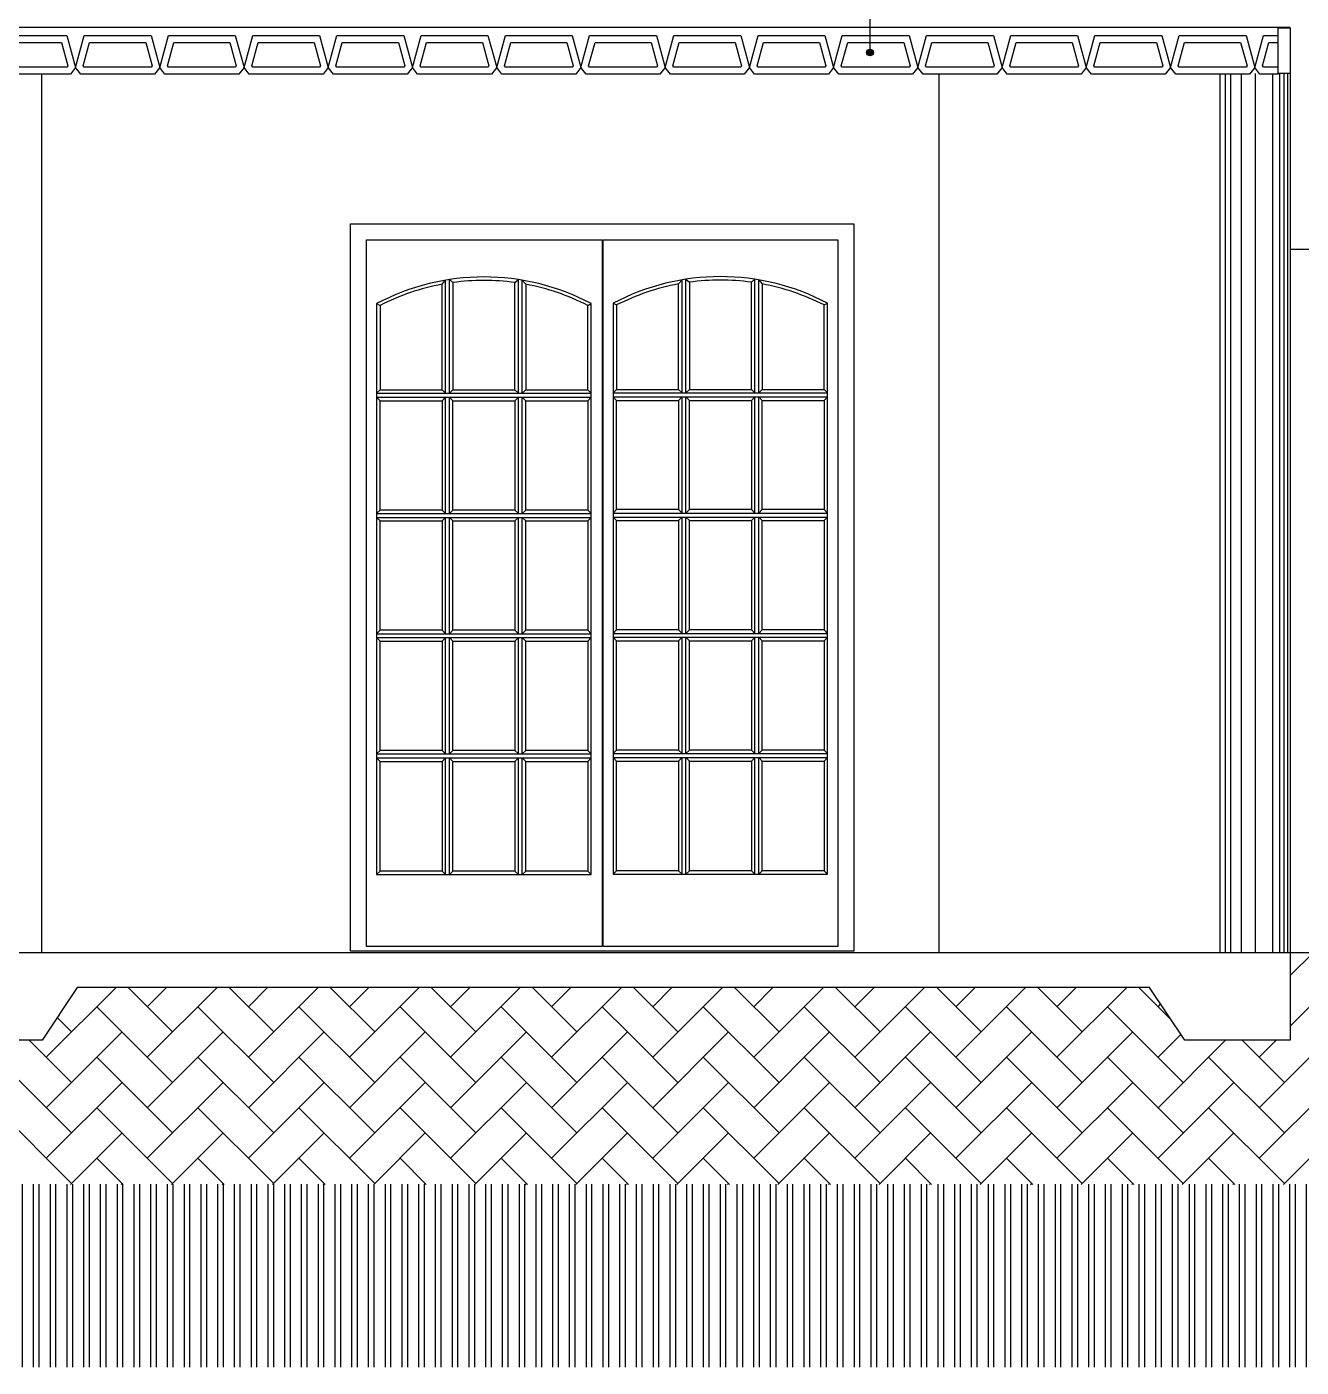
# Model space of a CAD drawing. Header units: millimetres. Extents: x 221 to 543, y -43 to 148.
# Drawn here: x 295.647 to 299.27, y 40.212 to 44.025 of the extents above; entities that cross this region are included whole.
import ezdxf

# ---------------------------------------------------------------- set-up
doc = ezdxf.new("R2010")
doc.units = ezdxf.units.MM
for name, color, linetype in [('02', 2, 'Continuous'), ('10-COTA-PARC-Esc-75', 4, 'Continuous'), ('13010100', 7, 'Continuous'), ('1301050', 3, 'Continuous'), ('MMADERA', 7, 'Continuous')]:
    doc.layers.add(name, color=color, linetype=linetype)

msp = doc.modelspace()

# ---------------------------------------------------------------- hatches: boundary and pattern name
h = msp.add_hatch(color=256)
h.paths.add_polyline_path([(298.0528, 43.9481), (298.044, 43.9516), (298.044, 43.9422, 0.306117)])
h.paths.add_polyline_path([(298.044, 43.9611), (298.044, 43.9516), (298.0528, 43.9481, 0.095932), (298.0535, 43.9516, 0.414214)])
h.paths.add_polyline_path([(298.044, 43.9611, 0.414214), (298.0345, 43.9516, 0.414214), (298.044, 43.9422), (298.044, 43.9516)])
h = msp.add_hatch()
h.set_pattern_fill('ANSI32', color=251, scale=0.005, angle=45, style=0)
h.set_pattern_definition([(90, (67.827806, 0.05659), (-0.047625, 3e-18), []), (90, (67.84368, 0.072465), (-0.047625, 3e-18), [])])
h.paths.add_polyline_path([(281.1349, 40.7326), (274.5328, 40.7326), (274.5328, 40.2119), (281.1349, 40.2119)])
h.paths.add_polyline_path([(285.5658, 40.7326), (281.1349, 40.7326), (281.1349, 40.2119), (285.5658, 40.2119)])
h.paths.add_polyline_path([(290.0854, 40.7326), (285.5658, 40.7326), (285.5658, 40.2119), (290.0854, 40.2119)])
h.paths.add_polyline_path([(294.8573, 40.7326), (290.0854, 40.7326), (290.0854, 40.2119), (294.8573, 40.2119)])
h.paths.add_polyline_path([(299.8386, 40.7326), (294.8573, 40.7326), (294.8573, 40.2119), (299.8386, 40.2119)])
h.paths.add_polyline_path([(304.0944, 40.7326), (299.8386, 40.7326), (299.8386, 40.2119), (304.0944, 40.2119)])

# ---------------------------------------------------------------- linework, layer by layer
msp.add_line((298.044, 43.9513), (298.044, 47.4263))
at = {"color": 3}
msp.add_line((299.239, 44.0232, 0.0032), (290.2396, 44.0233, 0), dxfattribs=at)
at = {"color": 4}
for p, q in [((295.6887, 43.8897), (295.6887, 41.3918)), ((298.2396, 43.8897), (298.2396, 41.3918))]:
    msp.add_line(p, q, dxfattribs=at)
at = {"color": 252}
for p, q in [((299.054, 43.8918), (299.054, 41.3918)), ((299.069, 43.8918), (299.069, 41.3918)), ((299.0989, 43.8918), (299.0989, 41.3918)), ((299.1388, 43.8918), (299.1388, 41.3918)), ((299.1886, 43.8918), (299.1886, 41.3918)), ((299.2086, 43.8918), (299.2086, 41.3918)), ((299.2209, 43.8918), (299.2209, 41.3918)), ((299.2307, 43.8918), (299.2307, 41.3918))]:
    msp.add_line(p, q, dxfattribs=at)
at = {"color": 253}
for p, q in [((299.239, 43.3918), (301.238, 43.3918)), ((299.239, 41.3261), (299.3047, 41.3917)), ((299.239, 41.1824), (299.3658, 41.3092)), ((295.7019, 41.0937), (295.9002, 41.292)), ((296.0611, 41.1655), (295.9346, 41.292)), ((295.9892, 41.2373), (296.0439, 41.292)), ((295.9892, 41.0937), (296.1875, 41.292)), ((296.3485, 41.1655), (296.222, 41.292)), ((296.2766, 41.2373), (296.3312, 41.292)), ((296.2766, 41.0937), (296.4749, 41.292)), ((296.6358, 41.1655), (296.5094, 41.292)), ((296.564, 41.2373), (296.6186, 41.292)), ((296.564, 41.0937), (296.7623, 41.292)), ((296.9232, 41.1655), (296.7967, 41.292)), ((296.8513, 41.2373), (296.906, 41.292)), ((296.8513, 41.0937), (297.0496, 41.292)), ((297.2106, 41.1655), (297.0841, 41.292)), ((297.1387, 41.2373), (297.1933, 41.292)), ((297.1387, 41.0937), (297.337, 41.292)), ((297.4979, 41.1655), (297.3715, 41.292)), ((297.4261, 41.2373), (297.4807, 41.292)), ((297.4261, 41.0937), (297.6244, 41.292)), ((297.7853, 41.1655), (297.6588, 41.292)), ((297.7135, 41.2373), (297.7681, 41.292)), ((297.7135, 41.0937), (297.9118, 41.292)), ((298.0727, 41.1655), (297.9462, 41.292)), ((298.0008, 41.2373), (298.0554, 41.292)), ((298.0008, 41.0937), (298.1991, 41.292)), ((298.36, 41.1655), (298.2336, 41.292)), ((298.2882, 41.2373), (298.3428, 41.292)), ((298.2882, 41.0937), (298.4865, 41.292)), ((298.6474, 41.1655), (298.5209, 41.292)), ((298.5756, 41.2373), (298.6302, 41.292)), ((298.5756, 41.0937), (298.7739, 41.292)), ((298.9005, 41.1997), (298.8083, 41.292)), ((296.0611, 41.0218), (295.8456, 41.2373)), ((296.3485, 41.0218), (296.1329, 41.2373)), ((296.6358, 41.0218), (296.4203, 41.2373)), ((296.9232, 41.0218), (296.7077, 41.2373)), ((297.2106, 41.0218), (296.995, 41.2373)), ((297.3552, 41.1645), (297.2824, 41.2373)), ((297.7853, 41.0218), (297.5698, 41.2373)), ((298.0727, 41.0218), (297.8571, 41.2373)), ((298.36, 41.0218), (298.1445, 41.2373)), ((298.6474, 41.0218), (298.4319, 41.2373)), ((298.9348, 41.0218), (298.7192, 41.2373)), ((298.8629, 41.2373), (298.8704, 41.2449)), ((295.7737, 41.1655), (295.7328, 41.2064)), ((295.7737, 41.0218), (295.6536, 41.142)), ((295.7019, 40.95), (295.9174, 41.1655)), ((295.9892, 40.95), (296.2048, 41.1655)), ((296.2766, 40.95), (296.4921, 41.1655)), ((296.564, 40.95), (296.7795, 41.1655)), ((296.8513, 40.95), (297.0669, 41.1655)), ((297.1387, 40.95), (297.3542, 41.1655)), ((297.4979, 41.0218), (297.3552, 41.1645)), ((297.4261, 40.95), (297.6416, 41.1655)), ((297.7135, 40.95), (297.929, 41.1655)), ((298.0008, 40.95), (298.2163, 41.1655)), ((298.2882, 40.95), (298.5037, 41.1655)), ((298.5756, 40.95), (298.7911, 41.1655)), ((298.8629, 41.0937), (298.9279, 41.1586)), ((298.8629, 40.95), (299.0549, 41.142)), ((299.2221, 41.0218), (299.102, 41.142)), ((299.1503, 40.95), (299.3658, 41.1655)), ((299.1503, 41.0937), (299.1986, 41.142)), ((295.7737, 40.8781), (295.5582, 41.0937)), ((296.0611, 40.8781), (295.8456, 41.0937)), ((296.3485, 40.8781), (296.1329, 41.0937)), ((296.6358, 40.8781), (296.4203, 41.0937)), ((296.9232, 40.8781), (296.7077, 41.0937)), ((297.2106, 40.8781), (296.995, 41.0937)), ((297.3552, 41.0208), (297.2824, 41.0937)), ((297.7853, 40.8781), (297.5698, 41.0937)), ((298.0727, 40.8781), (297.8571, 41.0937)), ((298.36, 40.8781), (298.1445, 41.0937)), ((298.6474, 40.8781), (298.4319, 41.0937)), ((298.9348, 40.8781), (298.7192, 41.0937)), ((299.2221, 40.8781), (299.0066, 41.0937)), ((295.7019, 40.8063), (295.9174, 41.0218)), ((295.9892, 40.8063), (296.2048, 41.0218)), ((296.2766, 40.8063), (296.4921, 41.0218)), ((296.564, 40.8063), (296.7795, 41.0218)), ((296.8513, 40.8063), (297.0669, 41.0218)), ((297.1387, 40.8063), (297.3542, 41.0218)), ((297.4979, 40.8781), (297.3552, 41.0208)), ((297.4261, 40.8063), (297.6416, 41.0218)), ((297.7135, 40.8063), (297.929, 41.0218)), ((298.0008, 40.8063), (298.2163, 41.0218)), ((298.2882, 40.8063), (298.5037, 41.0218)), ((298.5756, 40.8063), (298.7911, 41.0218)), ((298.8629, 40.8063), (299.0784, 41.0218)), ((299.1503, 40.8063), (299.3658, 41.0218)), ((295.7737, 40.7344), (295.5582, 40.95)), ((296.0611, 40.7344), (295.8456, 40.95)), ((296.3485, 40.7344), (296.1329, 40.95)), ((296.6358, 40.7344), (296.4203, 40.95)), ((296.9232, 40.7344), (296.7077, 40.95)), ((297.2106, 40.7344), (296.995, 40.95)), ((297.3552, 40.8771), (297.2824, 40.95)), ((297.7853, 40.7344), (297.5698, 40.95)), ((298.0727, 40.7344), (297.8571, 40.95)), ((298.36, 40.7344), (298.1445, 40.95)), ((298.6474, 40.7344), (298.4319, 40.95)), ((298.9348, 40.7344), (298.7192, 40.95)), ((299.2221, 40.7344), (299.0066, 40.95)), ((295.7708, 40.7316), (295.9174, 40.8781)), ((296.0582, 40.7316), (296.2048, 40.8781)), ((296.3456, 40.7316), (296.4921, 40.8781)), ((296.6329, 40.7316), (296.7795, 40.8781)), ((296.9203, 40.7316), (297.0669, 40.8781)), ((297.2077, 40.7316), (297.3542, 40.8781)), ((297.4979, 40.7344), (297.3552, 40.8771)), ((297.495, 40.7316), (297.6416, 40.8781)), ((297.7824, 40.7316), (297.929, 40.8781)), ((298.0698, 40.7316), (298.2163, 40.8781)), ((298.3572, 40.7316), (298.5037, 40.8781)), ((298.6445, 40.7316), (298.7911, 40.8781)), ((298.9319, 40.7316), (299.0784, 40.8781)), ((299.2193, 40.7316), (299.3658, 40.8781)), ((295.9203, 40.7316), (295.8456, 40.8063)), ((296.2076, 40.7316), (296.1329, 40.8063)), ((296.495, 40.7316), (296.4203, 40.8063)), ((296.7824, 40.7316), (296.7077, 40.8063)), ((297.0697, 40.7316), (296.995, 40.8063)), ((297.3552, 40.7335), (297.2824, 40.8063)), ((297.6445, 40.7316), (297.5698, 40.8063)), ((297.9319, 40.7316), (297.8571, 40.8063)), ((298.2192, 40.7316), (298.1445, 40.8063)), ((298.5066, 40.7316), (298.4319, 40.8063)), ((298.794, 40.7316), (298.7192, 40.8063)), ((299.0813, 40.7316), (299.0066, 40.8063)), ((295.9145, 40.7316), (295.9174, 40.7344)), ((296.2019, 40.7316), (296.2048, 40.7344)), ((296.4893, 40.7316), (296.4921, 40.7344)), ((296.7766, 40.7316), (296.7795, 40.7344)), ((297.064, 40.7316), (297.0669, 40.7344)), ((297.3514, 40.7316), (297.3542, 40.7344)), ((297.3571, 40.7316), (297.3552, 40.7335)), ((297.6387, 40.7316), (297.6416, 40.7344)), ((297.9261, 40.7316), (297.929, 40.7344)), ((298.2135, 40.7316), (298.2163, 40.7344)), ((298.5008, 40.7316), (298.5037, 40.7344)), ((298.7882, 40.7316), (298.7911, 40.7344)), ((299.0756, 40.7316), (299.0784, 40.7344))]:
    msp.add_line(p, q, dxfattribs=at)
at = {"color": 6}
msp.add_line((274.5328, 41.3918), (301.2396, 41.3918), dxfattribs=at)
at = {"color": 2}
for p, q in [((299.239, 41.3917), (299.239, 41.142)), ((295.7898, 41.292), (295.6898, 41.142)), ((298.839, 41.292), (295.7898, 41.292)), ((298.939, 41.142), (298.839, 41.292)), ((295.6898, 41.142), (295.3865, 41.142)), ((299.239, 41.142), (298.939, 41.142))]:
    msp.add_line(p, q, dxfattribs=at)
at = {"color": 3}
msp.add_lwpolyline([(299.2048, 44.0222), (299.239, 44.0222), (299.239, 43.8918), (299.2048, 43.8918)], close=True, dxfattribs=at)
msp.add_circle((298.044, 43.9516), 0.00949)
at = {"layer": '02'}
for p, q in [((299.039, 43.8918), (299.039, 41.3918)), ((299.239, 43.8918), (299.239, 41.3918))]:
    msp.add_line(p, q, dxfattribs=at)
at = {"layer": '10-COTA-PARC-Esc-75', "color": 3}
msp.add_line((299.2048, 43.8918), (299.2048, 43.8897), dxfattribs=at)
for points in [[(295.5705, 43.9997), (295.7605, 43.9997), (295.7852, 43.909), (295.7705, 43.8897), (295.5605, 43.8897), (295.5457, 43.909)], [(295.5857, 43.9797), (295.7452, 43.9797), (295.7633, 43.9133), (295.7606, 43.9097), (295.5704, 43.9097), (295.5676, 43.9133)], [(295.8099, 43.9997), (295.9999, 43.9997), (296.0247, 43.909), (296.0099, 43.8897), (295.7999, 43.8897), (295.7852, 43.909)], [(295.8252, 43.9797), (295.9847, 43.9797), (296.0028, 43.9133), (296.0001, 43.9097), (295.8098, 43.9097), (295.8071, 43.9133)], [(296.0494, 43.9997), (296.2394, 43.9997), (296.2642, 43.909), (296.2494, 43.8897), (296.0394, 43.8897), (296.0247, 43.909)], [(296.0647, 43.9797), (296.2241, 43.9797), (296.2423, 43.9133), (296.2395, 43.9097), (296.0493, 43.9097), (296.0466, 43.9133)], [(296.2889, 43.9997), (296.4789, 43.9997), (296.5036, 43.909), (296.4889, 43.8897), (296.2789, 43.8897), (296.2642, 43.909)], [(296.3042, 43.9797), (296.4636, 43.9797), (296.4817, 43.9133), (296.479, 43.9097), (296.2888, 43.9097), (296.2861, 43.9133)], [(296.5284, 43.9997), (296.7184, 43.9997), (296.7431, 43.909), (296.7284, 43.8897), (296.5184, 43.8897), (296.5036, 43.909)], [(296.5436, 43.9797), (296.7031, 43.9797), (296.7212, 43.9133), (296.7185, 43.9097), (296.5283, 43.9097), (296.5255, 43.9133)], [(296.7678, 43.9997), (296.9578, 43.9997), (296.9826, 43.909), (296.9678, 43.8897), (296.7578, 43.8897), (296.7431, 43.909)], [(296.7831, 43.9797), (296.9426, 43.9797), (296.9607, 43.9133), (296.958, 43.9097), (296.7677, 43.9097), (296.765, 43.9133)], [(297.0073, 43.9997), (297.1973, 43.9997), (297.2221, 43.909), (297.2073, 43.8897), (296.9973, 43.8897), (296.9826, 43.909)], [(297.0226, 43.9797), (297.182, 43.9797), (297.2002, 43.9133), (297.1974, 43.9097), (297.0072, 43.9097), (297.0045, 43.9133)], [(297.2468, 43.9997), (297.4368, 43.9997), (297.4615, 43.909), (297.4468, 43.8897), (297.2368, 43.8897), (297.2221, 43.909)], [(297.2621, 43.9797), (297.4215, 43.9797), (297.4396, 43.9133), (297.4369, 43.9097), (297.2467, 43.9097), (297.244, 43.9133)], [(297.4863, 43.9997), (297.6763, 43.9997), (297.701, 43.909), (297.6863, 43.8897), (297.4763, 43.8897), (297.4615, 43.909)], [(297.5015, 43.9797), (297.661, 43.9797), (297.6791, 43.9133), (297.6764, 43.9097), (297.4862, 43.9097), (297.4834, 43.9133)], [(297.7257, 43.9997), (297.9157, 43.9997), (297.9405, 43.909), (297.9257, 43.8897), (297.7157, 43.8897), (297.701, 43.909)], [(297.741, 43.9797), (297.9005, 43.9797), (297.9186, 43.9133), (297.9159, 43.9097), (297.7256, 43.9097), (297.7229, 43.9133)], [(297.9652, 43.9997), (298.1552, 43.9997), (298.18, 43.909), (298.1652, 43.8897), (297.9552, 43.8897), (297.9405, 43.909)], [(297.9805, 43.9797), (298.1399, 43.9797), (298.1581, 43.9133), (298.1553, 43.9097), (297.9651, 43.9097), (297.9624, 43.9133)], [(298.2047, 43.9997), (298.3947, 43.9997), (298.4194, 43.909), (298.4047, 43.8897), (298.1947, 43.8897), (298.18, 43.909)], [(298.22, 43.9797), (298.3794, 43.9797), (298.3975, 43.9133), (298.3948, 43.9097), (298.2046, 43.9097), (298.2019, 43.9133)], [(298.4442, 43.9997), (298.6342, 43.9997), (298.6589, 43.909), (298.6442, 43.8897), (298.4342, 43.8897), (298.4194, 43.909)], [(298.4594, 43.9797), (298.6189, 43.9797), (298.637, 43.9133), (298.6343, 43.9097), (298.4441, 43.9097), (298.4413, 43.9133)], [(298.6836, 43.9997), (298.8736, 43.9997), (298.8984, 43.909), (298.8836, 43.8897), (298.6736, 43.8897), (298.6589, 43.909)], [(298.6989, 43.9797), (298.8584, 43.9797), (298.8765, 43.9133), (298.8738, 43.9097), (298.6835, 43.9097), (298.6808, 43.9133)], [(298.9231, 43.9997), (299.1131, 43.9997), (299.1379, 43.909), (299.1231, 43.8897), (298.9131, 43.8897), (298.8984, 43.909)], [(298.9384, 43.9797), (299.0978, 43.9797), (299.116, 43.9133), (299.1132, 43.9097), (298.923, 43.9097), (298.9203, 43.9133)]]:
    msp.add_lwpolyline(points, close=True, dxfattribs=at)
for points in [[(299.2048, 43.8897), (299.1526, 43.8897), (299.1379, 43.909), (299.1626, 43.9997), (299.2048, 43.9997)], [(299.2048, 43.9097), (299.1625, 43.9097), (299.1598, 43.9133), (299.1779, 43.9797), (299.2048, 43.9797)]]:
    msp.add_lwpolyline(points, dxfattribs=at)
at = {"layer": '13010100'}
for p, q in [((296.612, 41.4087), (296.612, 43.4187)), ((296.612, 43.4187), (297.2827, 43.4187)), ((297.2827, 43.4187), (297.2827, 41.4087)), ((297.2857, 41.4087), (297.2857, 43.4187)), ((297.2857, 43.4187), (297.9529, 43.4187)), ((297.9529, 43.4187), (297.9529, 41.4087)), ((297.2827, 41.4087), (296.612, 41.4087)), ((297.9529, 41.4087), (297.2857, 41.4087))]:
    msp.add_line(p, q, dxfattribs=at)
for points in [[(296.6413, 43.2372), (296.6413, 41.6132), (297.2513, 41.6132), (297.2513, 43.2372, 0.249183)], [(296.6513, 43.2324), (296.6513, 42.9922), (296.8273, 42.9922), (296.8273, 43.2922, 0.071864)], [(296.8583, 43.2972), (296.8583, 42.9922), (297.0343, 42.9922), (297.0343, 43.2972, 0.068005)], [(297.0653, 43.2922), (297.0653, 42.9922), (297.2413, 42.9922), (297.2413, 43.2324, 0.071864)], [(297.3136, 43.2382), (297.3136, 41.6142), (297.9236, 41.6142), (297.9236, 43.2382, 0.249183)], [(297.3236, 43.2334), (297.3236, 42.9932), (297.4996, 42.9932), (297.4996, 43.2932, 0.071864)], [(297.5306, 43.2982), (297.5306, 42.9932), (297.7066, 42.9932), (297.7066, 43.2982, 0.068005)], [(297.7376, 43.2932), (297.7376, 42.9932), (297.9136, 42.9932), (297.9136, 43.2334, 0.071864)]]:
    msp.add_lwpolyline(points, format="xyb", close=True, dxfattribs=at)
for points in [[(296.6513, 42.6502), (296.6513, 42.9612), (296.8273, 42.9612), (296.8273, 42.6502)], [(296.8583, 42.6502), (296.8583, 42.9612), (297.0343, 42.9612), (297.0343, 42.6502)], [(297.0653, 42.6502), (297.0653, 42.9612), (297.2413, 42.9612), (297.2413, 42.6502)], [(297.3236, 42.6512), (297.3236, 42.9622), (297.4996, 42.9622), (297.4996, 42.6512)], [(297.5306, 42.6512), (297.5306, 42.9622), (297.7066, 42.9622), (297.7066, 42.6512)], [(297.7376, 42.6512), (297.7376, 42.9622), (297.9136, 42.9622), (297.9136, 42.6512)], [(296.6513, 42.3082), (296.6513, 42.6192), (296.8273, 42.6192), (296.8273, 42.3082)], [(296.8583, 42.3082), (296.8583, 42.6192), (297.0343, 42.6192), (297.0343, 42.3082)], [(297.0653, 42.3082), (297.0653, 42.6192), (297.2413, 42.6192), (297.2413, 42.3082)], [(297.3236, 42.3092), (297.3236, 42.6202), (297.4996, 42.6202), (297.4996, 42.3092)], [(297.5306, 42.3092), (297.5306, 42.6202), (297.7066, 42.6202), (297.7066, 42.3092)], [(297.7376, 42.3092), (297.7376, 42.6202), (297.9136, 42.6202), (297.9136, 42.3092)], [(296.6513, 41.9662), (296.6513, 42.2772), (296.8273, 42.2772), (296.8273, 41.9662)], [(296.8583, 41.9662), (296.8583, 42.2772), (297.0343, 42.2772), (297.0343, 41.9662)], [(297.2413, 42.2772), (297.2413, 41.9662), (297.0653, 41.9662), (297.0653, 42.2772)], [(297.3236, 41.9672), (297.3236, 42.2782), (297.4996, 42.2782), (297.4996, 41.9672)], [(297.5306, 41.9672), (297.5306, 42.2782), (297.7066, 42.2782), (297.7066, 41.9672)], [(297.9136, 42.2782), (297.9136, 41.9672), (297.7376, 41.9672), (297.7376, 42.2782)], [(296.6513, 41.6232), (296.6513, 41.9352), (296.8273, 41.9352), (296.8273, 41.6232)], [(296.8583, 41.6232), (296.8583, 41.9352), (297.0343, 41.9352), (297.0343, 41.6232)], [(297.2413, 41.9352), (297.2413, 41.6232), (297.0653, 41.6232), (297.0653, 41.9352)], [(297.3236, 41.6242), (297.3236, 41.9362), (297.4996, 41.9362), (297.4996, 41.6242)], [(297.5306, 41.6242), (297.5306, 41.9362), (297.7066, 41.9362), (297.7066, 41.6242)], [(297.9136, 41.9362), (297.9136, 41.6242), (297.7376, 41.6242), (297.7376, 41.9362)]]:
    msp.add_lwpolyline(points, close=True, dxfattribs=at)
at = {"layer": '1301050'}
for p, q in [((296.8273, 43.2922), (296.8373, 43.304)), ((296.8373, 42.9822), (296.8373, 43.304)), ((296.8483, 42.9822), (296.8483, 43.3058)), ((296.8483, 43.3058), (296.8583, 43.2972)), ((297.0343, 43.2972), (297.0443, 43.3058)), ((297.0443, 42.9822), (297.0443, 43.3058)), ((297.0553, 42.9822), (297.0553, 43.304)), ((297.0553, 43.304), (297.0653, 43.2922)), ((297.4996, 43.2932), (297.5096, 43.305)), ((297.5096, 42.9832), (297.5096, 43.305)), ((297.5206, 43.3067), (297.5306, 43.2982)), ((297.5206, 42.9832), (297.5206, 43.3067)), ((297.7066, 43.2982), (297.7166, 43.3067)), ((297.7166, 42.9832), (297.7166, 43.3067)), ((297.7276, 43.305), (297.7376, 43.2932)), ((297.7276, 42.9832), (297.7276, 43.305)), ((297.3136, 43.2382), (297.3236, 43.2334)), ((297.9136, 43.2334), (297.9236, 43.2382)), ((296.6413, 43.2372), (296.6513, 43.2324)), ((297.2413, 43.2324), (297.2513, 43.2372)), ((296.6513, 42.9922), (296.6413, 42.9822)), ((296.6413, 42.9822), (297.2513, 42.9822)), ((296.6413, 42.9712), (297.2513, 42.9712)), ((296.6413, 42.9712), (296.6513, 42.9612)), ((296.8273, 42.9922), (296.8373, 42.9822)), ((296.8273, 42.9612), (296.8373, 42.9712)), ((296.8373, 42.6402), (296.8373, 42.9712)), ((296.8583, 42.9922), (296.8483, 42.9822)), ((296.8483, 42.6402), (296.8483, 42.9712)), ((296.8583, 42.9612), (296.8483, 42.9712)), ((297.0343, 42.9922), (297.0443, 42.9822)), ((297.0443, 42.9712), (297.0343, 42.9612)), ((297.0443, 42.6402), (297.0443, 42.9712)), ((297.0553, 42.9822), (297.0653, 42.9922)), ((297.0553, 42.6402), (297.0553, 42.9712)), ((297.0553, 42.9712), (297.0653, 42.9612)), ((297.2413, 42.9922), (297.2513, 42.9822)), ((297.2413, 42.9612), (297.2513, 42.9712)), ((297.3236, 42.9932), (297.3136, 42.9832)), ((297.3136, 42.9832), (297.9236, 42.9832)), ((297.3136, 42.9722), (297.3236, 42.9622)), ((297.3136, 42.9722), (297.9236, 42.9722)), ((297.4996, 42.9932), (297.5096, 42.9832)), ((297.4996, 42.9622), (297.5096, 42.9722)), ((297.5096, 42.6412), (297.5096, 42.9722)), ((297.5306, 42.9932), (297.5206, 42.9832)), ((297.5306, 42.9622), (297.5206, 42.9722)), ((297.5206, 42.6412), (297.5206, 42.9722)), ((297.7066, 42.9932), (297.7166, 42.9832)), ((297.7166, 42.9722), (297.7066, 42.9622)), ((297.7166, 42.6412), (297.7166, 42.9722)), ((297.7276, 42.9832), (297.7376, 42.9932)), ((297.7276, 42.9722), (297.7376, 42.9622)), ((297.7276, 42.6412), (297.7276, 42.9722)), ((297.9136, 42.9932), (297.9236, 42.9832)), ((297.9136, 42.9622), (297.9236, 42.9722)), ((296.6513, 42.6502), (296.6413, 42.6402)), ((296.6413, 42.6402), (297.2513, 42.6402)), ((296.6413, 42.6292), (297.2513, 42.6292)), ((296.6413, 42.6292), (296.6513, 42.6192)), ((296.8273, 42.6502), (296.8373, 42.6402)), ((296.8373, 42.6292), (296.8273, 42.6192)), ((296.8373, 42.2982), (296.8373, 42.6292)), ((296.8483, 42.6402), (296.8583, 42.6502)), ((296.8483, 42.2982), (296.8483, 42.6292)), ((296.8483, 42.6292), (296.8583, 42.6192)), ((297.0343, 42.6502), (297.0443, 42.6402)), ((297.0443, 42.6292), (297.0343, 42.6192)), ((297.0443, 42.2982), (297.0443, 42.6292)), ((297.0653, 42.6502), (297.0553, 42.6402)), ((297.0553, 42.2982), (297.0553, 42.6292)), ((297.0553, 42.6292), (297.0653, 42.6192)), ((297.2413, 42.6502), (297.2513, 42.6402)), ((297.2413, 42.6192), (297.2513, 42.6292)), ((297.3236, 42.6512), (297.3136, 42.6412)), ((297.3136, 42.6412), (297.9236, 42.6412)), ((297.3136, 42.6302), (297.3236, 42.6202)), ((297.3136, 42.6302), (297.9236, 42.6302)), ((297.4996, 42.6512), (297.5096, 42.6412)), ((297.5096, 42.6302), (297.4996, 42.6202)), ((297.5096, 42.2992), (297.5096, 42.6302)), ((297.5206, 42.6412), (297.5306, 42.6512)), ((297.5206, 42.6302), (297.5306, 42.6202)), ((297.5206, 42.2992), (297.5206, 42.6302)), ((297.7066, 42.6512), (297.7166, 42.6412)), ((297.7166, 42.6302), (297.7066, 42.6202)), ((297.7166, 42.2992), (297.7166, 42.6302)), ((297.7376, 42.6512), (297.7276, 42.6412)), ((297.7276, 42.6302), (297.7376, 42.6202)), ((297.7276, 42.2992), (297.7276, 42.6302)), ((297.9136, 42.6512), (297.9236, 42.6412)), ((297.9136, 42.6202), (297.9236, 42.6302)), ((296.6513, 42.3082), (296.6413, 42.2982)), ((296.6413, 42.2982), (297.2513, 42.2982)), ((296.6413, 42.2872), (297.2513, 42.2872)), ((296.6413, 42.2872), (296.6513, 42.2772)), ((296.8273, 42.3082), (296.8373, 42.2982)), ((296.8273, 42.2772), (296.8373, 42.2872)), ((296.8373, 41.9562), (296.8373, 42.2872)), ((296.8583, 42.3082), (296.8483, 42.2982)), ((296.8483, 41.9562), (296.8483, 42.2872)), ((296.8583, 42.2772), (296.8483, 42.2872)), ((297.0343, 42.3082), (297.0443, 42.2982)), ((297.0343, 42.2772), (297.0443, 42.2872)), ((297.0443, 41.9562), (297.0443, 42.2872)), ((297.0653, 42.3082), (297.0553, 42.2982)), ((297.0553, 41.9562), (297.0553, 42.2872)), ((297.0653, 42.2772), (297.0553, 42.2872)), ((297.2413, 42.3082), (297.2513, 42.2982)), ((297.2513, 42.2872), (297.2413, 42.2772)), ((297.3236, 42.3092), (297.3136, 42.2992)), ((297.3136, 42.2992), (297.9236, 42.2992)), ((297.3136, 42.2882), (297.3236, 42.2782)), ((297.3136, 42.2882), (297.9236, 42.2882)), ((297.4996, 42.3092), (297.5096, 42.2992)), ((297.4996, 42.2782), (297.5096, 42.2882)), ((297.5096, 41.9572), (297.5096, 42.2882)), ((297.5306, 42.3092), (297.5206, 42.2992)), ((297.5306, 42.2782), (297.5206, 42.2882)), ((297.5206, 41.9572), (297.5206, 42.2882)), ((297.7066, 42.3092), (297.7166, 42.2992)), ((297.7066, 42.2782), (297.7166, 42.2882)), ((297.7166, 41.9572), (297.7166, 42.2882)), ((297.7376, 42.3092), (297.7276, 42.2992)), ((297.7376, 42.2782), (297.7276, 42.2882)), ((297.7276, 41.9572), (297.7276, 42.2882)), ((297.9136, 42.3092), (297.9236, 42.2992)), ((297.9236, 42.2882), (297.9136, 42.2782)), ((296.6513, 41.9662), (296.6413, 41.9562)), ((296.6413, 41.9562), (297.2513, 41.9562)), ((296.6413, 41.9452), (297.2513, 41.9452)), ((296.6513, 41.9352), (296.6413, 41.9452)), ((296.8273, 41.9662), (296.8373, 41.9562)), ((296.8273, 41.9352), (296.8373, 41.9452)), ((296.8373, 41.6132), (296.8373, 41.9452)), ((296.8583, 41.9662), (296.8483, 41.9562)), ((296.8483, 41.6132), (296.8483, 41.9452)), ((296.8483, 41.9452), (296.8583, 41.9352)), ((297.0343, 41.9662), (297.0443, 41.9562)), ((297.0343, 41.9352), (297.0443, 41.9452)), ((297.0443, 41.6132), (297.0443, 41.9452)), ((297.0653, 41.9662), (297.0553, 41.9562)), ((297.0553, 41.6132), (297.0553, 41.9452)), ((297.0553, 41.9452), (297.0653, 41.9352)), ((297.2413, 41.9662), (297.2513, 41.9562)), ((297.2413, 41.9352), (297.2513, 41.9452)), ((297.3236, 41.9672), (297.3136, 41.9572)), ((297.3136, 41.9572), (297.9236, 41.9572)), ((297.3236, 41.9362), (297.3136, 41.9462)), ((297.3136, 41.9462), (297.9236, 41.9462)), ((297.4996, 41.9672), (297.5096, 41.9572)), ((297.4996, 41.9362), (297.5096, 41.9462)), ((297.5096, 41.6142), (297.5096, 41.9462)), ((297.5306, 41.9672), (297.5206, 41.9572)), ((297.5206, 41.9462), (297.5306, 41.9362)), ((297.5206, 41.6142), (297.5206, 41.9462)), ((297.7066, 41.9672), (297.7166, 41.9572)), ((297.7066, 41.9362), (297.7166, 41.9462)), ((297.7166, 41.6142), (297.7166, 41.9462)), ((297.7376, 41.9672), (297.7276, 41.9572)), ((297.7276, 41.9462), (297.7376, 41.9362)), ((297.7276, 41.6142), (297.7276, 41.9462)), ((297.9136, 41.9672), (297.9236, 41.9572)), ((297.9136, 41.9362), (297.9236, 41.9462)), ((296.6513, 41.6232), (296.6413, 41.6132)), ((296.8273, 41.6232), (296.8373, 41.6132)), ((296.8583, 41.6232), (296.8483, 41.6132)), ((297.0343, 41.6232), (297.0443, 41.6132)), ((297.0653, 41.6232), (297.0553, 41.6132)), ((297.2413, 41.6232), (297.2513, 41.6132)), ((297.3236, 41.6242), (297.3136, 41.6142)), ((297.4996, 41.6242), (297.5096, 41.6142)), ((297.5306, 41.6242), (297.5206, 41.6142)), ((297.7066, 41.6242), (297.7166, 41.6142)), ((297.7376, 41.6242), (297.7276, 41.6142)), ((297.9136, 41.6242), (297.9236, 41.6142))]:
    msp.add_line(p, q, dxfattribs=at)
at = {"layer": 'MMADERA'}
for p, q in [((296.567, 41.3957), (296.567, 43.4647)), ((296.567, 43.4647), (297.9979, 43.4647)), ((297.9979, 43.4647), (297.9979, 41.3957)), ((297.9979, 41.3957), (296.567, 41.3957))]:
    msp.add_line(p, q, dxfattribs=at)

doc.saveas('drawing.dxf')
